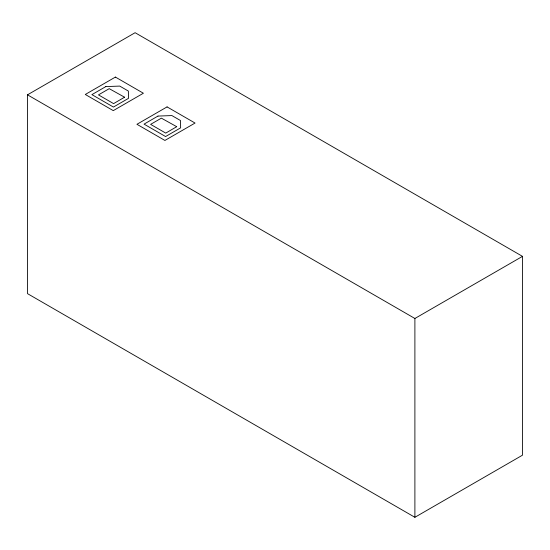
<?xml version="1.0" encoding="UTF-8"?>
<svg xmlns="http://www.w3.org/2000/svg" width="550" height="550" viewBox="0 0 550 550"><rect width="100%" height="100%" fill="white"/><g stroke="black" fill="none" stroke-linecap="round" stroke-linejoin="round"><path stroke-width="0.82" d="M27.5 94.827L135.108 32.704L522.5 256.362L522.5 455.173L414.893 517.296L27.5 293.638L27.5 94.827L414.893 318.484L522.5 256.362M414.893 318.484L414.893 517.296M124.568 97.206L113.596 103.613L98.471 94.882L109.23 88.667L124.568 97.206M176.715 126.692L165.743 133.1L150.618 124.369L161.377 118.154L176.715 126.692M115.417 77.076L85.284 94.469L113.266 110.626L143.392 93.232L115.417 77.076M105.841 86.584L91.905 94.627L113.424 107.058L128.494 98.361L128.356 91.059L119.742 86.089L105.841 86.584M167.069 106.899L136.936 124.293L164.917 140.449L195.051 123.049L167.069 106.899M157.988 116.071L144.052 124.121L165.578 136.544L180.641 127.848L180.503 120.546L171.896 115.576L157.988 116.071"/></g></svg>
